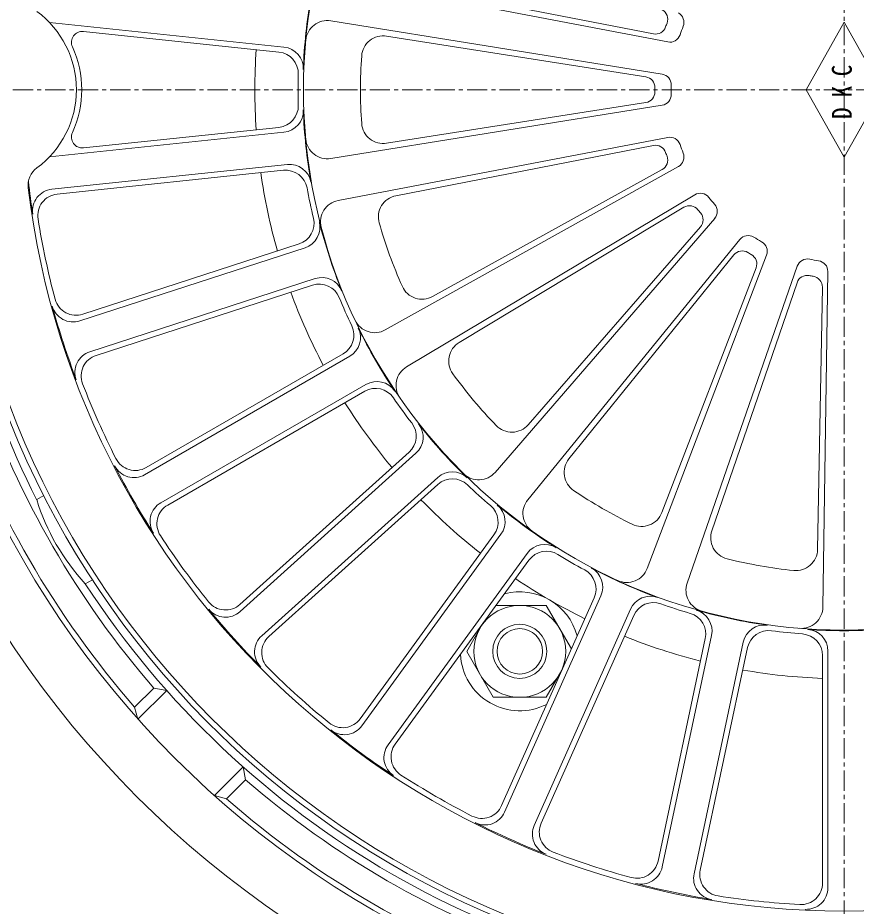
# Model space of a CAD drawing. Units: millimetres, scale not verified. Extents: x -1380 to 1380, y -955 to 955.
# Drawn here: x -603.3 to -448.2, y 74 to 238.4 of the extents above; entities that cross this region are included whole.
import ezdxf
from ezdxf.enums import TextEntityAlignment as Align

# ---------------------------------------------------------------- set-up
doc = ezdxf.new("R2010")
doc.units = ezdxf.units.MM
doc.header["$LTSCALE"] = 3
doc.linetypes.add('USER1', pattern=[2, 1.25, -0.25, 0.25, -0.25])
doc.linetypes.add('USER3', pattern=[0.75, 0.5, -0.25])
for name, color, linetype, lineweight in [('0-2_L-2', 7, 'Continuous', 18), ('0-3_L-1', 7, 'Continuous', 18), ('0-4_L-5', 2, 'USER1', 18), ('0-5_L-3', 7, 'Continuous', 18), ('0-B_L-1a', 3, 'Continuous', 18), ('0-C_L-1b', 150, 'Continuous', 18)]:
    doc.layers.add(name, color=color, linetype=linetype, lineweight=lineweight)
doc.styles.add('ＭＳ ゴシック', font='')
doc.styles.get('ＭＳ ゴシック').set_extended_font_data('MS Gothic')

msp = doc.modelspace()

# ---------------------------------------------------------------- linework, layer by layer
at = {"layer": '0-2_L-2'}
for radius in [230.5, 230, 185]:
    msp.add_circle((-450.463, 225.129), radius, dxfattribs=at)
at = {"layer": '0-3_L-1', "linetype": 'USER3'}
msp.add_circle((-450.463, 225.129), 233.5, dxfattribs=at)
at = {"layer": '0-3_L-1'}
msp.add_circle((-450.463, 225.129), 231.5, dxfattribs=at)
at = {"layer": '0-4_L-5'}
for p, q in [((-450.463, -102.621), (-450.463, 552.879)), ((-778.213, 225.129), (-122.713, 225.129))]:
    msp.add_line(p, q, dxfattribs=at)
at = {"layer": '0-5_L-3'}
for points in [[(-514.847, 129.706), (-505.555, 129.706), (-500.909, 121.659)], [(-502.671, 117.701), (-505.555, 112.706), (-515.37, 112.706), (-520.278, 121.206), (-517.393, 126.201)]]:
    msp.add_lwpolyline(points, dxfattribs=at)
for radius in [8.5, 4.2]:
    msp.add_circle((-510.463, 121.206), radius, dxfattribs=at)
at = {"layer": '0-5_L-3', "color": 6}
msp.add_circle((-510.463, 121.206), 5, dxfattribs=at)
at = {"layer": '0-5_L-3'}
for start, end in [(15.04294, 104.95706), (183.04294, 296.95706)]:
    msp.add_arc((-510.463, 121.206), 11, start, end, dxfattribs=at)
at = {"layer": '0-B_L-1a'}
for p, q in [((-483.082, 233.953), (-544.054, 245.631)), ((-533.379, 244.747), (-485.749, 235.445)), ((-554.074, 233.002), (-597.445, 237.561)), ((-484.133, 227.993), (-545.422, 237.873)), ((-555.002, 232.094), (-591.176, 235.896)), ((-535.088, 235.053), (-487.149, 227.503)), ((-484.133, 222.265), (-545.422, 212.384)), ((-535.088, 215.205), (-487.149, 222.755)), ((-554.074, 217.255), (-597.445, 212.697)), ((-555.002, 218.163), (-591.176, 214.361)), ((-483.082, 216.304), (-544.054, 204.627)), ((-533.379, 205.51), (-485.749, 214.812)), ((-553.447, 211.288), (-597.003, 206.71)), ((-481.123, 210.922), (-535.336, 180.675)), ((-554.166, 210.207), (-596.023, 205.808)), ((-526.591, 186.86), (-484.125, 210.35)), ((-478.096, 205.68), (-531.398, 173.853)), ((-521.669, 178.335), (-480.092, 203.366)), ((-474.414, 201.292), (-515.014, 154.327)), ((-508.911, 163.13), (-477.04, 199.728)), ((-469.778, 197.402), (-508.98, 149.264)), ((-550.173, 195.885), (-591.825, 182.352)), ((-551.269, 196.581), (-591.297, 183.575)), ((-501.37, 156.803), (-470.862, 194.544)), ((-464.817, 194.538), (-486.905, 136.519)), ((-459.13, 192.468), (-479.503, 133.825)), ((-484.181, 146.879), (-466.75, 192.17)), ((-453.489, 191.473), (-454.401, 129.399)), ((-548.319, 190.179), (-589.971, 176.645)), ((-474.931, 143.512), (-459.171, 189.412)), ((-548.797, 188.972), (-588.825, 175.966)), ((-455.385, 140.065), (-454.495, 188.587)), ((-543.131, 176.245), (-579.58, 155.202)), ((-541.914, 175.793), (-579.842, 153.896)), ((-538.914, 170.597), (-576.842, 148.699)), ((-539.131, 169.317), (-575.58, 148.274)), ((-530.943, 158.047), (-562.22, 129.885)), ((-529.658, 157.858), (-562.205, 128.553)), ((-525.643, 153.399), (-558.19, 124.094)), ((-525.589, 152.102), (-556.866, 123.94)), ((-515.237, 142.78), (-539.975, 108.731)), ((-513.941, 142.862), (-539.684, 107.431)), ((-509.087, 139.335), (-534.829, 103.904)), ((-508.765, 138.078), (-533.503, 104.028)), ((-496.7, 131.112), (-513.818, 92.664)), ((-495.45, 131.462), (-513.263, 91.452)), ((-489.968, 129.021), (-507.782, 89.012)), ((-489.392, 127.858), (-506.51, 89.41)), ((-476.142, 123.553), (-484.893, 82.386)), ((-474.992, 124.155), (-484.098, 81.317)), ((-469.123, 122.908), (-478.229, 80.069)), ((-468.317, 121.89), (-477.068, 80.722)), ((-454.463, 120.434), (-454.463, 78.347)), ((-453.463, 121.262), (-453.463, 77.466))]:
    msp.add_line(p, q, dxfattribs=at)
msp.add_lwpolyline([(-450.463, 212.629), (-457.463, 225.129), (-450.463, 237.629), (-443.463, 225.129)], close=True, dxfattribs=at)
msp.add_circle((-450.463, 225.129), 100, dxfattribs=at)
for centre, radius, start, end in [((-450.463, 225.129), 166, 2.09665, 177.90335), ((-450.463, 225.129), 165, 2.46131, 177.53869), ((-450.463, 225.129), 100.103, 170.14444, 177.85556), ((-610.463, 225.129), 18, 306.42357, 53.57643), ((-485.093, 238.157), 2, 339.38285, 61.05029), ((-482.097, 237.589), 2, 338.50113, 60.84177), ((-546.059, 233.924), 4, 80.84177, 174.74306), ((-485.366, 237.408), 2, 258.94971, 340.61715), ((-450.463, 225.129), 35, 159.38285, 160.61715), ((-450.463, 225.129), 32, 158.50113, 161.49887), ((-591.385, 233.907), 2, 84, 204.71), ((-535.711, 231.101), 4, 81.05029, 175.99236), ((-482.705, 235.918), 2, 259.15823, 341.49887), ((-610.463, 225.129), 19, 335.29, 24.71), ((-450.463, 225.129), 109, 176.10307, 183.89693), ((-555.42, 228.116), 4, 358.36963, 84), ((-554.492, 229.024), 4, 357.85556, 84), ((-450.463, 225.129), 89.457, 175.99236, 184.00764), ((-450.463, 225.129), 101, 178.36963, 181.63037), ((-487.46, 225.527), 2, 359.38285, 81.05029), ((-484.451, 226.018), 2, 358.50113, 80.84177), ((-450.463, 225.129), 35, 179.38285, 180.61715), ((-450.463, 225.129), 32, 178.50113, 181.49887), ((-487.46, 224.73), 2, 278.94971, 0.61715), ((-484.451, 224.239), 2, 279.15823, 1.49887), ((-555.42, 222.141), 4, 276, 1.63037), ((-554.492, 221.233), 4, 276, 2.14444), ((-450.463, 225.129), 100.103, 182.14444, 189.85556), ((-450.463, 225.129), 166, 182.09665, 357.90335), ((-535.711, 219.156), 4, 184.00764, 278.94971), ((-450.463, 225.129), 165, 182.46131, 357.53869), ((-591.385, 216.35), 2, 155.29, 276), ((-546.059, 216.333), 4, 185.25694, 279.15823), ((-482.705, 214.34), 2, 18.50113, 100.84177), ((-485.366, 212.849), 2, 19.38285, 101.05029), ((-450.463, 225.129), 32, 198.50113, 201.49887), ((-485.093, 212.1), 2, 298.94971, 20.61715), ((-450.463, 225.129), 35, 199.38285, 200.61715), ((-482.097, 212.668), 2, 299.15823, 21.49887), ((-597.4, 207.426), 4, 126.42357, 186.8696), ((-553.029, 207.31), 4, 9.85556, 96), ((-450.463, 225.129), 109, 188.10307, 195.89693), ((-553.748, 206.229), 4, 10.36963, 96), ((-450.463, 225.129), 151.828, 186.4267, 188.71409), ((-450.463, 225.129), 152, 186.8696, 353.1304), ((-596.585, 202.732), 4, 96, 188.71409), ((-595.604, 201.83), 4, 96, 189.11968), ((-450.463, 225.129), 101, 190.36963, 193.63037), ((-532.612, 201.585), 4, 101.05029, 195.99236), ((-477.071, 203.963), 2, 38.50113, 120.84177), ((-543.302, 200.698), 4, 100.84177, 194.74306), ((-450.463, 225.129), 32, 218.50113, 221.49887), ((-475.928, 202.6), 2, 319.15823, 41.49887), ((-479.061, 201.652), 2, 39.38285, 121.05029), ((-450.463, 225.129), 35, 219.38285, 220.61715), ((-478.548, 201.042), 2, 318.94971, 40.61715), ((-450.463, 225.129), 151, 189.11968, 194.88032), ((-552.505, 200.385), 4, 288, 13.63037), ((-551.409, 199.69), 4, 288, 14.14444), ((-450.463, 225.129), 100.103, 194.14444, 201.85556), ((-450.463, 225.129), 89.457, 195.99236, 204.00764), ((-468.227, 196.139), 2, 58.50113, 140.84177), ((-450.463, 225.129), 32, 238.50113, 241.49887), ((-466.687, 195.249), 2, 339.15823, 61.49887), ((-469.307, 193.287), 2, 59.38285, 141.05029), ((-450.463, 225.129), 35, 239.38285, 240.61715), ((-468.616, 192.888), 2, 338.94971, 60.61715), ((-457.24, 191.811), 2, 78.50113, 160.84177), ((-450.463, 225.129), 32, 258.50113, 261.49887), ((-455.489, 191.502), 2, 359.15823, 81.49887), ((-457.28, 188.762), 2, 79.38285, 161.05029), ((-450.463, 225.129), 35, 259.38285, 260.61715), ((-547.561, 185.168), 4, 22.36963, 108), ((-547.083, 186.375), 4, 21.85556, 108), ((-456.495, 188.624), 2, 358.94971, 80.61715), ((-450.463, 225.129), 109, 200.10307, 207.89693), ((-528.527, 190.36), 4, 204.00764, 298.94971), ((-592.533, 187.379), 4, 194.88032, 288), ((-450.463, 225.129), 101, 202.36963, 205.63037), ((-450.463, 225.129), 151.828, 195.28591, 200.71409), ((-593.061, 186.156), 4, 195.28591, 288), ((-545.131, 179.71), 4, 300, 25.63037), ((-543.914, 179.258), 4, 300, 26.14444), ((-537.285, 184.168), 4, 205.25694, 299.15823), ((-450.463, 225.129), 100.103, 206.14444, 213.85556), ((-519.605, 174.908), 4, 121.05029, 215.99236), ((-588.735, 172.841), 4, 108, 200.71409), ((-587.589, 172.162), 4, 108, 201.11968), ((-529.347, 170.419), 4, 120.84177, 214.74306), ((-536.914, 167.133), 4, 33.85556, 120), ((-450.463, 225.129), 89.457, 215.99236, 224.00764), ((-450.463, 225.129), 151, 201.11968, 206.88032), ((-537.131, 165.853), 4, 34.36963, 120), ((-450.463, 225.129), 101, 214.36963, 217.63037), ((-450.463, 225.129), 109, 212.10307, 219.89693), ((-533.619, 161.019), 4, 312, 37.63037), ((-532.335, 160.83), 4, 312, 38.14444), ((-450.463, 225.129), 100.103, 218.14444, 225.85556), ((-511.927, 165.757), 4, 224.00764, 318.94971), ((-581.58, 158.666), 4, 206.88032, 300), ((-498.259, 154.288), 4, 141.05029, 235.99236), ((-450.463, 225.129), 151.828, 207.28591, 212.71409), ((-581.842, 157.36), 4, 207.28591, 300), ((-522.967, 150.426), 4, 45.85556, 132), ((-522.913, 149.129), 4, 46.36963, 132), ((-518.04, 156.943), 4, 225.25694, 319.15823), ((-450.463, 225.129), 101, 226.36963, 229.63037), ((-450.463, 225.129), 89.457, 235.99236, 244.00764), ((-574.842, 145.235), 4, 120, 212.71409), ((-573.58, 144.809), 4, 120, 213.11968), ((-450.463, 225.129), 109, 224.10307, 231.89693), ((-518.473, 145.131), 4, 324, 49.63037), ((-450.463, 225.129), 100.103, 230.14444, 237.85556), ((-517.177, 145.213), 4, 324, 50.14444), ((-505.878, 146.738), 4, 140.84177, 234.74306), ((-487.914, 148.316), 4, 244.00764, 338.94971), ((-471.148, 142.213), 4, 161.05029, 255.99236), ((-450.463, 225.129), 151, 213.11968, 218.88032), ((-505.851, 136.984), 4, 57.85556, 144), ((-459.384, 140.139), 4, 264.00764, 358.94971), ((-505.529, 135.727), 4, 58.36963, 144), ((-450.463, 225.129), 101, 238.36963, 241.63037), ((-450.463, 225.129), 89.457, 255.99236, 264.00764), ((-450.463, 225.129), 100.103, 242.14444, 249.85556), ((-499.104, 133.089), 4, 336, 62.14444), ((-490.643, 137.942), 4, 245.25694, 339.15823), ((-500.354, 132.739), 4, 336, 61.63037), ((-450.463, 225.129), 109, 236.10307, 243.89693), ((-475.725, 132.512), 4, 160.84177, 254.74306), ((-564.896, 132.857), 4, 218.88032, 312), ((-486.314, 127.394), 4, 69.85556, 156), ((-485.737, 126.231), 4, 70.36963, 156), ((-450.463, 225.129), 101, 250.36963, 253.63037), ((-450.463, 225.129), 151.828, 219.28591, 224.71409), ((-564.881, 131.525), 4, 219.28591, 312), ((-450.463, 225.129), 100.103, 254.14444, 261.85556), ((-478.905, 124.987), 4, 348, 74.14444), ((-458.401, 129.458), 4, 265.25694, 359.15823), ((-480.055, 124.385), 4, 348, 73.63037), ((-465.211, 122.076), 4, 81.85556, 168), ((-464.405, 121.058), 4, 82.36963, 168), ((-450.463, 225.129), 101, 262.36963, 265.63037), ((-450.463, 225.129), 100.103, 266.14444, 273.85556), ((-457.463, 121.262), 4, 0, 86.14444), ((-555.513, 121.121), 4, 132, 224.71409), ((-554.19, 120.967), 4, 132, 225.11968), ((-450.463, 225.129), 109, 248.10307, 255.89693), ((-458.463, 120.434), 4, 0, 85.63037), ((-450.463, 225.129), 151, 225.11968, 230.88032), ((-450.463, 225.129), 109, 260.10307, 267.89693), ((-543.211, 111.082), 4, 230.88032, 324), ((-542.92, 109.782), 4, 231.28591, 324), ((-450.463, 225.129), 151.828, 231.28591, 236.71409), ((-531.593, 101.553), 4, 144, 236.71409), ((-530.267, 101.677), 4, 144, 237.11968), ((-450.463, 225.129), 151, 237.11968, 242.88032), ((-517.473, 94.29), 4, 242.88032, 336), ((-516.917, 93.079), 4, 243.28591, 336), ((-450.463, 225.129), 151.828, 243.28591, 248.71409), ((-504.128, 87.385), 4, 156, 248.71409), ((-502.856, 87.783), 4, 156, 249.11968), ((-450.463, 225.129), 151, 249.11968, 254.88032), ((-488.805, 83.217), 4, 254.88032, 348), ((-488.01, 82.148), 4, 255.28591, 348), ((-473.155, 79.891), 4, 168, 261.11968), ((-474.316, 79.237), 4, 168, 260.71409), ((-450.463, 225.129), 151.828, 255.28591, 260.71409), ((-458.463, 78.347), 4, 266.88032, 0), ((-457.463, 77.466), 4, 267.28591, 0), ((-450.463, 225.129), 151, 261.11968, 266.88032)]:
    msp.add_arc(centre, radius, start, end, dxfattribs=at)
at = {"layer": '0-C_L-1b'}
for p, q in [((-598.511, 150.045), (-599.812, 149.294)), ((-590.812, 133.706), (-589.511, 134.457)), ((-578.147, 114.415), (-581.692, 110.87)), ((-581.075, 108.658), (-575.763, 113.971)), ((-578.147, 114.415), (-575.763, 113.971)), ((-581.692, 110.87), (-581.075, 108.658)), ((-566.933, 94.516), (-561.621, 99.829)), ((-561.177, 97.444), (-561.621, 99.829)), ((-564.721, 93.9), (-561.177, 97.444)), ((-564.721, 93.9), (-566.933, 94.516))]:
    msp.add_line(p, q, dxfattribs=at)
msp.add_circle((-450.463, 225.129), 175, dxfattribs=at)
for centre, radius, start, end in [((-450.463, 225.129), 167.5, 153.08006, 175.81665), ((-450.463, 225.129), 167.5, 184.18335, 206.91994), ((-450.463, 225.129), 169, 199.07177, 220.92823), ((-450.463, 225.129), 174, 198.95457, 221.04543), ((-561.022, 161.297), 40.605, 197.19433, 222.80567), ((-450.463, 225.129), 167.5, 213.08006, 266.91994), ((-450.463, 225.129), 169, 229.07177, 250.92823), ((-450.463, 225.129), 174, 228.95457, 251.04543)]:
    msp.add_arc(centre, radius, start, end, dxfattribs=at)

# ---------------------------------------------------------------- texts
at = {"layer": '0-B_L-1a', "color": 7, "style": 'ＭＳ ゴシック', "width": 0.85}
for s, p in [('C', (-447.963, 227.611)), ('K', (-447.963, 223.712)), ('D', (-447.963, 219.712))]:
    msp.add_text(s, height=3.666, rotation=90, dxfattribs=at).set_placement(p, align=Align.BOTTOM_LEFT)

doc.saveas('drawing.dxf')
